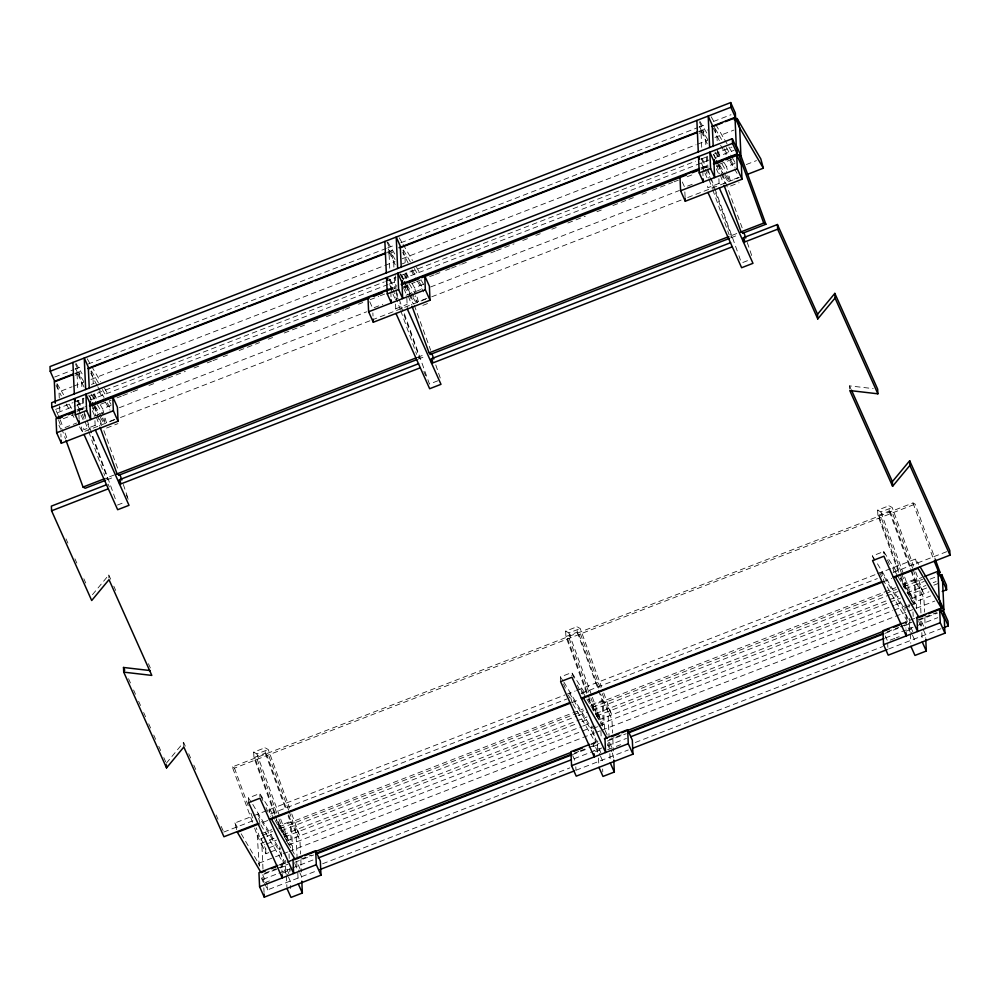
<?xml version="1.0" encoding="UTF-8"?>
<svg xmlns="http://www.w3.org/2000/svg" width="1000" height="1000" viewBox="0 0 1000 1000"><rect width="100%" height="100%" fill="white"/><g stroke="black" fill="none" stroke-linecap="round" stroke-linejoin="round"><path stroke-width="0.75" stroke-dasharray="5 3.75" d="M92.45 594.688L108.787 574.975L110.675 579.2M166.325 763.225L183.612 742.35L185.525 746.625M54.675 377.038L73.587 369.7M75.037 369.137L83.038 366.037M88.125 364.062L386.287 248.412M387.75 247.85L395.012 245.037M400.838 242.775L697.537 127.7M699 127.137L706.275 124.312M713.538 121.5L731 114.725M74.675 373.488L82.675 370.387M387.375 252.213L394.65 249.387M698.637 131.488L706.637 128.387M75.25 373.812L82.525 370.988M387.962 252.525L395.225 249.7M699.212 131.812L707.212 128.7M75.375 375.238L82.65 372.413M388.075 253.962L395.387 251.125M699.338 133.238L708.062 129.85M59.275 398.075L58.987 391.85L72.075 386.775M73.537 386.213L83.713 382.262M90.988 379.438L383.325 266.05M384.787 265.487L394.963 261.537M402.163 258.75L696.038 144.775M697.487 144.213L707.675 140.262M714.95 137.438L733.85 130.1M91.45 384.387L94.288 383.288M402.013 263.938L404.85 262.838M55.587 409.412L73.037 402.65M74.488 402.088L83.95 398.413M89.038 396.45L384.288 281.938M385.75 281.363L395.925 277.425M401.737 275.163L695.537 161.213M701.363 158.963L708.637 156.137M714.45 153.887L731.9 147.113M57.775 412.587L75.225 405.825M76.675 405.262L83.95 402.438M89.775 400.188L387.938 284.538M389.387 283.975L396.662 281.163M402.475 278.9L709.362 159.875M715.188 157.625L734.087 150.287M76.888 409.925L85.612 406.55M388.137 289.212L396.875 285.825M700.85 167.938L708.85 164.825M77.825 410.3L85.1 407.475M388.35 289.862L396.35 286.762M701.787 168.3L709.05 165.487M77.013 411.362L85.05 408.25M388.263 290.65L395.613 287.8M700.975 169.363L709.013 166.25M63.175 418.75L73.35 414.8M100.988 404.087L111.163 400.138M116.988 397.875L121.35 396.188M122.8 395.625L131.525 392.238M132.988 391.675L140.25 388.85M148.988 385.475L156.25 382.65M162.075 380.387L166.438 378.7M167.887 378.137L185.35 371.362M194.075 367.987L201.337 365.163M207.162 362.9L211.525 361.213M212.975 360.65L217.338 358.963M223.162 356.7L227.525 355.012M239.163 350.5L259.525 342.6M268.25 339.212L272.613 337.525M284.25 333.013L298.788 327.362M300.25 326.8L304.613 325.112M313.337 321.725L317.7 320.037M326.425 316.65L343.875 309.875M345.337 309.312L349.7 307.625M358.425 304.237L362.788 302.55M370.062 299.725L378.787 296.337M380.238 295.775L384.6 294.088M403.438 286.775L415.15 282.238M416.6 281.675L422.425 279.413M429.688 276.6L434.05 274.9M435.513 274.337L439.875 272.65M445.688 270.387L450.05 268.7M451.512 268.137L460.238 264.75M461.688 264.188L468.963 261.363M477.688 257.987L484.963 255.162M490.775 252.9L495.138 251.213M496.6 250.65L514.05 243.875M522.775 240.5L530.05 237.675M535.862 235.425L540.225 233.725M551.862 229.213L556.225 227.525M567.863 223.012L585.312 216.238M596.95 211.725L601.312 210.037M612.95 205.525L627.5 199.875M628.95 199.312L633.312 197.625M642.038 194.237L646.4 192.55M652.225 190.287L672.588 182.4M674.038 181.825L678.4 180.138M687.125 176.75L694.4 173.938M719.125 164.338L733.675 158.7M92.537 408.375L95.375 407.275L97.5 413.088M403.1 287.925L407.35 286.275L410 293.55M716.5 166.375L719.325 165.275L721.988 172.55M100.213 404.7L102.575 408.713L111.088 405.412M412.2 283.7L414.55 287.712L423.062 284.413M724.175 162.7L726.538 166.725L735.037 163.425M65.05 427.525L76.688 423.013M94.138 416.25L98.5 414.562M99.95 413.988L102.863 412.863M374.125 307.663L382.85 304.275M395.35 299.425L398.188 298.325M406.112 295.25L414.85 291.863M416.3 291.3L420.662 289.613M687.55 186.1L694.825 183.275M119.4 407.688L366.662 311.788M430.65 286.962L679.362 190.5M746.275 164.55L756.45 160.613M95.15 425.363L83.8 429.762L83.588 425.1M395.775 308.762L407.125 304.363M719.1 183.375L707.763 187.775L707.55 183.1M114.862 419.338L106.363 422.638L102.575 408.713M426.85 298.337L418.338 301.637L414.55 287.712M738.825 177.338L730.312 180.637L728.8 175.062M79.5 426.812L82.65 432.188L115.275 419.538M120.475 417.525L370.637 320.5M372.088 319.938L425.9 299.062M431.725 296.8L681.888 199.775M687.7 197.525L739.225 177.537M106.6 428.025L117.95 423.625M422.837 305.375L429.925 302.625M730.562 186.025L739.075 182.725M114.237 474.963L105.738 478.263L107.888 479.45L91.438 434.35M417.562 357.325L424.837 354.5M736.787 233.525L729.688 236.275L731.85 237.45L707.438 170.538M107.013 479.787L114.288 476.975M418.263 359.075L425.538 356.25M730.975 237.787L737.525 235.25M117.45 505.05L124.55 502.3M437.938 380.75L429.438 384.05L402.9 309.587M742.825 262.5L749.925 259.75M274.625 814.287L253.925 757.55L253.688 752.15L265.025 747.75L268.263 749.538L289.613 808.075M586.6 693.288L565.9 636.55L565.662 631.15L577 626.75L580.237 628.538L601.587 687.075M898.575 572.288L877.887 515.55L877.638 510.163L888.988 505.763L892.212 507.537L913.562 566.075M253.688 752.15L256.913 753.938L268.263 749.538M565.662 631.15L568.888 632.938L580.237 628.538M877.638 510.163L880.875 511.938L892.212 507.537M253.925 757.55L265.275 753.15L265.025 747.75M565.9 636.55L577.25 632.15L577 626.75M877.887 515.55L889.225 511.15L888.988 505.763M252.475 822.225L232.312 766.938L913 502.95L915.15 504.125L935.312 559.412M232.312 766.938L234.475 768.125L915.15 504.125M248.625 802.625L248.412 797.95L259.75 793.55L273.15 814.575M560.6 681.625L560.388 676.963L571.737 672.562L585.138 693.575M236.663 829.638L234.862 823L252.312 816.237M253.762 815.675L565.025 694.95M566.475 694.388L575.2 691.012M576.625 690.462L876.275 574.237M877.725 573.675L915.537 559.012L918.7 564.388M223.725 832.075L253.512 820.525M270.562 813.913L566.838 699M581.087 693.475L877.362 578.575M893.062 572.475L946.875 551.613M267.925 820.438L260.075 823.487L257.55 814.2L281.212 854.55L285.887 865.013L285.675 860.337M571.9 702.537L579.175 699.725M883.162 581.825L891.888 578.438M279 828.925L278.863 825.925L290.212 821.525L288.087 815.7M598.475 690.337L602.188 700.525L590.837 704.925L588.725 699.1M910.987 570.8L914.163 579.525L902.825 583.925L900.7 578.1M259.25 866L257.25 835.312L260.163 834.188M261.613 833.625L271.8 829.675M279.075 826.85L583.05 708.962M590.325 706.137L895.75 587.675M903.025 584.85L921.938 577.525M262.312 835.375L272.5 831.425M279.775 828.6L572.112 715.212M573.562 714.65L583.75 710.7M592.475 707.325L884.825 593.938M886.275 593.375L896.45 589.425M903.725 586.6L922.638 579.275M268.837 852.625L265.925 853.75L261.25 843.288L261.038 838.612L265.4 836.925M266.863 836.363L274.137 833.538M281.4 830.725L576.663 716.213M578.112 715.65L586.838 712.262M592.65 710L898.088 591.538M905.362 588.725L924.275 581.388M930.088 579.138L935.9 576.875M261.25 843.288L274.337 838.213M283.075 834.825L575.413 721.45M576.862 720.875L587.05 716.938M595.775 713.55L888.125 600.163M889.575 599.6L898.3 596.213M907.025 592.825L925.938 585.5M933.213 582.675L936.112 581.55M262.987 869.137L261.925 845.775L264.837 844.65M266.288 844.087L276.475 840.138M284.625 836.975L576.087 723.925M581.912 721.675L589.175 718.85M596.45 716.038L888.8 602.65M890.25 602.087L900.438 598.138M926.612 587.987L908.575 594.975L900.188 574.338M933.888 585.163L941.162 582.337M265.925 853.75L265.712 849.075L277.35 844.562M286.075 841.188L581.337 726.675M582.788 726.1L590.062 723.288M598.787 719.9L894.038 605.388M895.5 604.825L902.763 602M911.488 598.625L928.95 591.85M270.3 852.062L280.475 848.112M288.625 844.95L597.55 725.138M599 724.575L892.8 610.625M894.25 610.062L908.8 604.425M910.25 603.85L930.612 595.962M593.35 728.363L597.6 726.712M599.025 726.162L603.275 724.513L602.188 700.525M909.587 605.712L903.913 607.913L875.863 561.112M911 605.163L915.263 603.513L914.163 579.525M241.175 833.763L258.525 863.35L281.8 854.325M283.25 853.763L287.613 852.062M289.075 851.5L594.5 733.037M595.962 732.475L600.325 730.788M601.775 730.225L905.75 612.325M908.012 611.45L934.837 601.038M279.312 864.788L291.562 860.037M591.287 743.8L598.562 740.975M901.812 623.362L915.525 618.038M279.95 865.288L286.575 862.725M287.225 862.475L291.588 860.775M591.213 744.575L598.55 741.725M902.463 623.85L910.525 620.725M264.662 873.238L276.288 868.725M277.75 868.162L287.925 864.212M301.012 859.137L311.2 855.188M574.45 753.088L578.812 751.4M580.275 750.837L587.55 748.012M589 747.45L599.175 743.5M609.362 739.55L615.175 737.3M616.638 736.737L623.9 733.913M887.163 631.812L898.8 627.3M900.25 626.737L911.888 622.225M918.363 619.712L923.525 617.712M924.975 617.137L936.612 612.625M264.062 882.025L262.9 879.412L262.688 874.737L278.675 868.538M280.138 867.975L288.212 864.837M294.675 862.337L313.587 855M572.475 754.587L587.025 748.95M592.837 746.688L600.188 743.838M607.388 741.05L626.287 733.713M885.188 633.312L902.638 626.538M904.087 625.975L911.363 623.15M918.637 620.337L937.55 613M262.9 879.412L277.438 873.775M278.888 873.213L290.525 868.7M291.988 868.138L313.8 859.675M574.15 758.7L601.812 747.962M607.6 745.725L626.5 738.388M885.4 637.975L913.037 627.263M918.05 625.312L937.763 617.675M282.062 873.238L290.575 869.938M595.462 751.688L601.138 749.488M906.025 631.237L913.112 628.488M265.075 882.588L269.45 880.9M607.6 749.737L614.875 746.925M616.325 746.363L620.688 744.663M894.862 638.337L887.588 641.15L885.25 635.925M896.312 637.775L899.225 636.638M322.625 863.763L569.888 767.875M635.337 742.487L882.588 646.587M264.65 883.337L267.575 889.875L315.562 871.263M575.913 770.288L628.275 749.975M888.625 649L940.975 628.7M849.712 388.975L849.562 385.863L873.225 388.625M417.713 357.275L419.862 358.45L399.7 303.175M588.775 692.15L569.138 638.325L566.987 637.137L591.925 705.512L594.075 706.7L590.887 697.975M254.6 828.037L257.25 835.312L259.413 836.5L256.225 827.775M874.987 559.825L872.362 555.962L883.713 551.562L897.113 572.587M560.388 676.963L563.013 680.825M563.888 682.113L591.938 728.913L591.8 725.913M248.412 797.95L251.912 803.112M252.787 804.412L279.95 849.912L279.812 846.912M711.137 116.737L715.075 123.438M715.863 124.775L723.725 138.188M724.513 139.525L733.162 154.275M715.25 128.713L721.562 139.475M726.287 147.537L731.812 156.962M732.6 158.3L734.963 162.338M719.35 140.688L712.3 126.188M724.075 148.75L729.6 158.162M730.387 159.512L735.125 167.575M720.612 145.325L726.125 154.738M730.075 161.462L737.175 173.562M699.788 121.137L707.663 134.537M717.1 150.625L721.025 157.338M707.85 139.838L703.112 131.775L705.638 141.05L705.85 145.725M714.95 151.938L718.888 158.663M722.05 164.05L726.775 172.113M707.212 143.737L700.962 130.588L701.737 147.725M713.525 154.5L716.675 159.875M719.837 165.25L724.562 173.325M725.362 174.662L729.3 181.388L727.5 174.762M717.938 164.513L724.25 175.275M725.037 176.612L728.2 182M900.263 577.962L915.263 603.513M897.588 575.875L892.85 567.812L894.65 574.438M898.375 577.225L916.513 608.15L915.25 580.112L911.525 569.938M399.162 237.738L402.3 243.1M403.088 244.438L412.525 260.525M416.463 267.225L420.4 273.938M410.363 261.825L402.475 248.375L405 257.65L405.213 262.325M414.312 268.538L418.263 275.262M421.413 280.65L423.775 284.675M408.162 263.025L402.663 252.413M412.1 269.75L416.05 276.475M419.2 281.85L423.15 288.575M411 270.35L416.512 279.762M417.312 281.112L423.612 291.875M387.812 242.138L394.888 254.2M405.9 272.975L409.05 278.337M395.075 259.5L391.138 252.775L393.663 262.05L393.938 268.275M403.762 274.288L408.488 282.35M409.275 283.7L414.8 293.113M395.238 264.738L388.975 251.588L389.825 270.275M400.763 274.15L403.913 279.525M407.062 284.913L417.325 302.387L415.525 295.763M405.962 285.512L412.275 296.275M413.062 297.613L417 304.337M588.288 698.962L603.275 724.513M572.837 703.825L595.712 742.825L593.05 730.438M87.175 358.738L100.55 381.525M104.488 388.225L108.413 394.938M98.387 382.812L90.5 369.375L93.025 378.65L93.238 383.325M102.338 389.538L106.275 396.262M109.438 401.65L111.013 404.338M96.962 385.375L88.925 369.5M97.75 386.712L104.062 397.475M107.225 402.85L111.163 409.575M99.012 391.35L104.537 400.763M105.325 402.113L110.062 410.175M75.838 363.137L82.125 373.862M93.925 393.975L97.075 399.338M83.888 381.838L79.15 373.775L81.675 383.05L81.962 389.275M90.988 393.938L96.512 403.35M97.3 404.7L102.825 414.113M84.05 387.088L77 372.587L77.775 389.712M88.775 395.15L91.938 400.525M95.087 405.913L101.4 416.662M102.188 418.013L105.337 423.387L103.9 418.088M93.987 406.512L99.5 415.925M100.288 417.275L104.237 423.988M57.25 383.913L63.562 394.675M69.088 404.087L72.237 409.462M56.062 385.312L61.35 395.887M66.087 403.95L69.237 409.325M72.4 414.712L73.975 417.4M276.312 819.963L291.3 845.512L290.212 821.525M274.413 819.212L268.9 809.8L270.7 816.438M275.2 820.562L294.312 854.075M260.863 824.825L283.738 863.825L281.212 854.55L280.938 848.312M234.862 823L238.012 828.388M849.562 385.863L850.825 388.675M699.575 122.312L701.325 126.237L701.538 130.9L698.612 124.362M713.575 154.225L715.325 158.138M923.6 626.087L920.675 619.55L920.888 624.212L925.562 634.675L925.7 637.65M911.988 601.65L907.9 592.487L907.688 587.825L912.362 598.288L904.362 576.325M716.338 168.8L718.675 174.025M918.7 621.413L921.625 627.95M884.963 554.35L883.713 551.562L883.85 554.675M887.45 559.925L890.575 566.9M702.237 158.625L706.325 167.775M701.213 158.438L702.962 162.362L703.175 167.025L700.25 160.487M912.837 631.788L909.325 623.95L909.538 628.612L911.875 633.85M912.463 635.15L914.212 639.075L914.35 642.05M702.663 167.963L704.412 171.887M705 173.2L707.337 178.425M910.275 632.35L905.6 621.888L905.875 628.125M874.237 560.138L872.362 555.962L872.575 560.625M879.85 572.7L881.725 576.875M682.3 182L684.65 187.225M387.013 242L389.35 247.237L389.562 251.9L387.225 246.675M401.6 275.225L403.938 280.45M605.125 730.45L608.05 736.988M399.988 273.725L401.75 277.65M611.613 747.087L608.7 740.537L608.913 745.212L611.825 751.75M596.512 714.8L599.425 721.338M591.925 705.512L596.6 715.975M612.413 753.062L613.725 758.65M403.775 288.488L406.7 295.025M607.3 743.725L609.637 748.95M574.225 678.138L571.737 672.562L571.875 675.675M577.35 685.113L580.462 692.087M390.25 279.625L394.35 288.775M388.65 278.125L390.988 283.363L391.2 288.025L388.862 282.8M600.862 752.788L597.35 744.938L597.562 749.613L599.9 754.85M600.487 756.15L602.238 760.075L602.375 763.05M390.675 288.962L392.425 292.887M393.013 294.188L394.775 298.113M597.712 752.05L593.612 742.887L593.975 750.675M423.825 371.5L425.688 375.675M563.5 683.925L565.375 688.112M568.488 695.088L569.738 697.875M369.738 301.688L372.075 306.913M572.688 755.612L575.025 760.85M75.612 364.312L77.362 368.237L77.575 372.9L75.237 367.675M90.2 397.525L91.375 400.138M300.225 869.388L296.712 861.538L296.925 866.213L299.262 871.45M288.038 843.65L283.938 834.488L283.725 829.812L288.412 840.275L256.913 753.938M283.45 834.362L277.288 819.237M299.85 872.75L301.6 876.675L301.737 879.65M92.387 410.788L94.725 416.025M294.738 863.413L297.663 869.95M126.3 495.062L128.175 499.25M262.875 800.525L259.75 793.55L259.9 796.675M265.988 807.5L269.113 814.475M78.275 400.613L82.362 409.775M77.25 400.438L79.013 404.35L79.225 409.025L76.3 402.488M288.875 873.787L285.375 865.938L285.587 870.612L287.925 875.85M288.512 877.15L290.262 881.075L290.6 888.512M80.45 413.888L78.7 409.963L79.125 419.3M81.037 415.188L83.375 420.425M286.312 874.35L281.637 863.888L281.988 871.675M108.1 484.125L109.35 486.912M261.038 838.612L265.712 849.075M257.25 835.312L261.925 845.775M56.175 410.725L57.925 414.65M258.525 863.35L259.7 865.962M262.688 874.737L267.362 885.2M58.938 425.3L60.688 429.225M261.288 877.925L263.625 883.15M113.825 586.237L115.712 590.462M148.45 663.7L150.338 667.925M188.713 753.737L190.613 758.012M193.8 765.138L195.712 769.412M216.088 814.987L218 819.262M221.175 826.375L223.088 830.65M66.025 538.888L67.938 543.15M74.938 558.825L76.85 563.1M83.85 578.763L85.763 583.038M128.55 678.725L130.438 682.95M133.588 690L135.475 694.225M138.625 701.263L140.512 705.487M143.65 712.525L145.55 716.75M148.688 723.8L150.588 728.025M153.725 735.062L155.625 739.287M158.763 746.325L160.662 750.55M163.8 757.6L165.688 761.825M913 502.95L933.162 558.225M915.7 571.925L923.713 593.888L919.038 583.425L919.25 588.088L923.925 598.55L924.538 612.038M912.625 568.212L892.463 512.925L890.312 511.75L911 568.475M913.15 569.663L917.4 581.3L915.25 580.112L919.925 590.575L921.125 617.05M889.225 511.15L910.45 569.338M880.875 511.938L903.825 574.862M901.275 572.612L881.112 517.325L878.962 516.15L899.65 572.875M901.812 574.062L906.05 585.7L903.9 584.513L904.038 587.638M722.513 174L742.15 227.825M718.25 164.675L720.913 171.95M721.438 173.412L725.15 183.588M716.625 164.95L719.812 173.675M720.337 175.138L723.525 183.863M707.987 169.675L710.638 176.95M711.175 178.4L714.35 187.125M714.887 188.588L738.413 254.225M705.288 169.35L708.462 178.075M709 179.537L712.188 188.263M712.712 189.713L729.163 234.812M603.725 692.925L611.737 714.875L607.05 704.425L607.263 709.087L611.938 719.55L612.55 733.037M600.112 687.75L580.487 633.925L578.325 632.737L598.488 688.025M602.238 693.575L605.425 702.3L603.263 701.112L600.612 693.838M577.25 632.15L597.938 688.888M568.888 632.938L591.85 695.863M592.375 697.325L600.388 719.275L595.712 708.825L595.925 713.487M410.538 295L413.725 303.725M414.25 305.188L430.7 350.288M406.275 285.675L412.638 303.137M404.65 285.95L407.837 294.675M408.363 296.137L411.55 304.862M396.012 290.675L398.663 297.95M399.188 299.4L402.375 308.125M395.988 292.987L397.587 297.35M392.775 288.9L400.2 309.262M400.737 310.712L416.65 354.363M291.75 813.925L299.75 835.875L295.075 825.413L295.287 830.088L299.962 840.55L300.575 854.025M288.663 810.212L268.5 754.925L266.35 753.737L287.038 810.475M289.2 811.663L293.438 823.3L291.288 822.113L287.575 811.938M265.275 753.15L285.963 809.887M276.788 813.15L257.162 759.325L255 758.138L275.163 813.425M278.913 818.975L282.1 827.7L279.938 826.513L280.087 829.625M275.15 815.738L278.863 825.925M234.475 768.125L248.8 807.4M250.912 813.225L253.575 820.5M99.612 418.913L101.737 424.725M103.863 430.55L118.188 469.825M94.3 406.675L101.188 425.588M92.137 405.5L95.85 415.675M96.388 417.137L99.575 425.863M84.025 411.675L115.962 500.637M84.012 413.988L85.6 418.35M87.725 424.175L90.913 432.9M82.387 414.263L84.513 420.075M85.037 421.538L88.225 430.262M88.75 431.712L104.675 475.363M60.263 419.875L62.912 427.15M65.037 432.975L67.162 438.787M58.637 420.15L65.537 439.062M747.262 242.475L751.762 255.712M738.913 255.7L740.413 260.113M435.788 364.938L440.275 378.175M123.312 484.462L128.3 499.175M915.537 559.012L917.337 565.638M726.538 166.725L727.288 169.5M714.463 127.375L716.975 136.65L717.262 142.875M582.312 694.112L580.875 688.812L604.538 729.15L603.263 701.112L607.938 711.575L609.075 736.5M572.05 702.487L569.525 693.213L593.2 733.55L597.875 744.013L597.725 740.9M81.213 426.887L82.65 432.188M56.825 383.9L58.987 391.85M924.812 618.025L925.288 628.513M921.825 632.625L922.188 640.413M912.987 611.938L913.188 616.438M909 604.325L909.137 607.438M909.638 618.337L909.85 623.013L905.175 612.55L881.513 572.212L884.025 581.487L907.7 621.825L905.175 612.55L904.963 607.875M910.35 633.913L910.775 643.25M887.725 644.262L887.862 647.387M718.713 151.788L719.062 159.275M717.613 150.662L717.975 158.45M718.888 178.7L719.312 188.038M707.375 156.188L707.913 168.175M706.338 156.625L706.838 167.525M702.8 171.075L703.012 175.75M684.85 191.9L685.138 198.125M612.825 739.025L613.375 751M609.85 753.625L610.138 759.85M600.938 731.438L601.138 735.938M602.65 769L602.775 771.963M598.513 758.025L598.787 764.25M575.812 766.825L575.962 769.938M406.737 272.775L407.212 283.275M405.712 273.225L405.988 279.45M406.838 298.137L407.337 309.037M395.325 275.688L395.938 289.175M394.363 277.625L394.862 288.525M395.562 304.1L395.925 311.887M390.825 292.075L391.025 296.75M372.875 312.9L373.013 316.012M300.85 860.025L301.388 872M297.162 859.05L295.963 832.575L291.288 822.113L292.562 850.15M297.8 873.062L298.15 880.85M289.025 853.938L289.237 858.425M289.713 868.913L289.85 871.912M286.388 875.913L286.887 886.812M267.425 886.762L267.575 889.875M263.837 887.825L264.05 892.5M183.612 742.35L183.825 747.025M108.787 574.975L108.925 578.088M94.763 393.775L95.037 399.775M93.725 394.225L94.087 402.013M94.938 420.7L95.363 430.037M83.413 398.175L83.888 408.675M82.387 398.625L82.875 409.525M59.625 405.863L59.975 413.65M60.9 433.9L61.037 437.013"/><path stroke-width="1.5" d="M150.125 670.562L123.513 667.463L123.725 672.138L166.537 767.9L183.825 747.025L223.938 836.75L257.975 823.55M834.837 293.375L835.05 298.05L817.763 318.925L817.55 314.25L834.837 293.375L877.663 389.137L877.875 393.812L849.775 390.538L892.6 486.3L909.887 465.425L909.675 460.75L892.387 481.625L892.6 486.3M725.387 121.65L735.575 117.7L735.362 113.038L730.688 102.575L50 366.575L50.213 371.238L54.887 381.7L72.337 374.938M50.213 371.238L730.888 107.25L730.688 102.575M73.225 374.05L54.312 381.388L55.3 403.188M87.762 368.413L385.925 252.775M399.012 247.7L697.175 132.05M711.725 126.412L734.987 117.387L739.675 127.85L763.337 168.188L747.337 174.4M88.338 368.725L165.425 338.837M168.337 337.7L245.425 307.812M248.325 306.675L312.325 281.863M315.238 280.725L385.05 253.65M401.05 247.45L642.487 153.812M645.4 152.675L696.3 132.938M712.3 126.737L722.475 122.788M734.237 119.7L737.15 118.575L760.812 158.912L763.337 168.188M713.938 162.85L737.212 153.825L737 149.162L732.325 138.7L51.638 402.7L51.85 407.362L56.525 417.825L75.438 410.5M51.85 407.362L732.537 143.363L732.325 138.7M89.987 404.85L388.137 289.212M401.238 284.137L699.4 168.5M74.912 411.425L56.013 418.762L56.65 432.775L61.325 443.237L118.05 421.238L117.413 407.225L112.737 396.763L89.462 405.788M386.9 290.425L367.987 297.762L368.625 311.775L373.3 322.238L430.025 300.238L429.387 286.225L424.712 275.763L401.438 284.788M698.875 169.425L679.963 176.762L680.6 190.775L685.275 201.238L742 179.237L741.363 165.225L736.688 154.762L713.425 163.787M58.113 418.7L62.475 417M68.288 414.75L75.562 411.925M91.562 405.725L369.363 297.975M373.725 296.288L382.45 292.9M408.625 282.75L418.812 278.8M421.712 277.675L686.425 175M692.25 172.75L699.513 169.925M715.512 163.725L722.788 160.9M725.7 159.775L738.787 154.7L740.938 155.887L765.888 224.25L742.613 233.275M79.188 420.863L79.338 423.975L75.287 414.913L86.625 410.513L85.887 394.162L90.562 404.625L90.425 401.512M391.175 299.862L391.312 302.975L387.262 293.925L398.612 289.525L397.863 273.163L402.537 283.625L402.4 280.512M703.15 178.863L703.288 181.975L699.237 172.925L710.588 168.525L709.85 152.162L714.525 162.625L714.375 159.512M56.65 432.775L113.375 410.775L112.737 396.763M368.625 311.775L425.35 289.775L424.712 275.763M680.6 190.775L737.325 168.775L736.688 154.762M66.062 440.513L83.05 487.062L104.862 478.612M116.5 474.087L416.112 357.887M429.2 352.812L728.825 236.612M740.45 232.1L763.725 223.075L765.888 224.25M105.562 480.35L85.2 488.25L83.05 487.062M118.65 475.275L416.812 359.637M429.9 354.562L729.525 238.363M106.65 484.688L51.375 506.125L51.588 510.8L91.7 600.525L109 579.65L151.812 675.413L123.725 672.138M420.288 367.8L119.663 484.4L119.45 479.725L418.625 363.688M732.275 246.8L431.637 363.4L431.425 358.725L730.612 242.688M777.438 224.525L777.65 229.2L743.612 242.4L743.4 237.725L777.438 224.525L817.55 314.25M51.588 510.8L108.312 488.8M269.312 819.15L569.95 702.55M581.3 698.15L881.938 581.55M893.275 577.15L950 555.15L949.788 550.475L909.675 460.75M259.2 823.825L237.387 832.288L261.05 872.625L265.413 870.925M270.837 819.312L570.45 703.1M582.087 698.587L883.162 581.825M894.788 577.312L918.062 568.288L941.725 608.625L928.637 613.7M924.85 576.4L937.938 571.312L940.088 572.5L937.175 573.625M938.812 575.75L941.725 574.625L946.4 585.087L946.612 589.75L942.25 591.45M277.863 865.362L258.95 872.688L259.587 886.712L264.262 897.163L320.988 875.163L320.35 861.15L315.675 850.688L292.4 859.712M589.837 744.362L570.925 751.688L571.562 765.713L576.237 776.162L632.962 754.163L632.325 740.15L627.65 729.688L604.375 738.713M901.812 623.362L882.913 630.688L883.55 644.712L888.225 655.175L944.95 633.175L944.312 619.15L939.638 608.688L916.363 617.712M271.225 868.675L275.587 866.988M294.5 859.65L301.775 856.825M304.675 855.7L570.85 752.475M573.75 751.338L582.475 747.962M611.575 736.675L618.837 733.85M621.75 732.725L889.375 628.938M893.737 627.238L899.55 624.987M918.462 617.65L925.725 614.825M315.562 853.5L571.55 754.225M628.263 732.225L882.8 633.5M939.525 611.5L943.888 609.812L942.613 581.775L934.225 561.138M316.5 853.875L571.025 755.15M629.2 732.588L883.725 633.875M940.45 611.875L943.363 610.75L948.037 621.2L948.25 625.875L943.888 627.575M318.163 857.975L571.237 759.825M630.875 736.7L883.938 638.55M259.587 886.712L316.312 864.712L315.675 850.688M571.562 765.713L628.288 743.713L627.65 729.688M883.55 644.712L940.263 622.712L939.638 608.688M319.925 869.562L574.462 770.85M632.638 748.288L887.163 649.575M301.812 881.137L302.35 893.025L291 897.425L286.95 888.363M613.787 760.138L614.325 772.025L602.987 776.425L598.938 767.362M925.763 639.138L926.3 651.025L914.963 655.425L910.913 646.375M743.188 233.05L741.038 231.875L724.062 185.312M431.213 354.05L429.062 352.875L412.075 306.312M119.237 475.05L117.075 473.862L100.1 427.312M920.275 567.075L939.212 599.35L943.888 609.812M895.375 577.087L919.038 617.425M583.4 698.088L607.062 738.425M271.413 819.087L295.087 859.425M835.05 298.05L877.875 393.812M909.887 465.425L950 555.15M730.888 107.25L735.575 117.7M946.612 589.75L941.938 579.288L941.725 574.625M851.462 390.087L892.387 481.625M777.65 229.2L817.763 318.925M732.537 143.363L737.212 153.825M948.25 625.875L943.575 615.413L943.363 610.75M737.325 168.775L742 179.237M940.263 622.712L944.95 633.175M712.875 126.5L708.2 116.05L709.638 147.5M716.5 160.763L717.675 163.375M743.4 237.725L744.65 240.512M710.588 168.525L714.638 177.575L714 163.562M719.312 188.038L752.975 263.325L741.625 267.725L707.975 192.438M922.25 641.975L926.3 651.025M699.675 159.188L698.5 156.562L699.237 172.925M425.35 289.775L430.025 300.238M628.288 743.713L632.962 754.163M400.9 247.5L396.225 237.037L397.65 268.5M404.525 281.762L405.688 284.375M431.425 358.725L432.675 361.512M398.612 289.525L402.663 298.575L402.025 284.562M407.337 309.037L440.988 384.325L429.65 388.725L395.988 313.438M610.275 762.962L614.325 772.025M387.688 280.188L386.525 277.562L387.262 293.925M113.375 410.775L118.05 421.238M316.312 864.712L320.988 875.163M88.925 368.5L84.25 358.038L85.675 389.5M92.537 402.762L93.713 405.375M119.45 479.725L120.688 482.512M86.625 410.513L90.675 419.575L90.037 405.562M95.363 430.037L129.012 505.312L117.662 509.712L84.012 434.438M298.3 883.962L302.35 893.025M75.713 401.188L74.538 398.562L75.287 414.913M58.513 415.962L59.675 418.575M123.513 667.463L124.763 670.275M935.312 559.412L940.088 572.5M738.787 154.7L763.725 223.075M744.275 233.65L745.763 238.062M432.287 354.65L433.787 359.062M120.312 475.65L121.812 480.062M941.725 608.625L939.212 599.35L937.938 571.312M737.15 118.575L739.675 127.85L740.938 155.887L736.263 145.425L734.987 117.387M916.938 617.487L917.575 631.512L883.925 556.225L872.575 560.625L906.237 635.913L906.087 632.8M712.3 126.188L713.225 146.438M696.862 120.45L698.288 151.9M685.138 198.125L685.275 201.238M604.963 738.487L605.6 752.513L571.938 677.225L560.6 681.625L594.25 756.912L594.113 753.787M400.325 247.188L401.25 267.438M384.875 241.438L386.312 272.9M373.162 319.125L373.3 322.238M292.987 859.488L293.625 873.512L259.962 798.225L248.625 802.625L282.275 877.913L282.137 874.788M264.125 894.05L264.262 897.163M166.4 764.788L166.537 767.9M88.35 368.188L89.262 388.438M72.9 362.438L74.325 393.9M61.175 440.125L61.325 443.237"/></g></svg>
